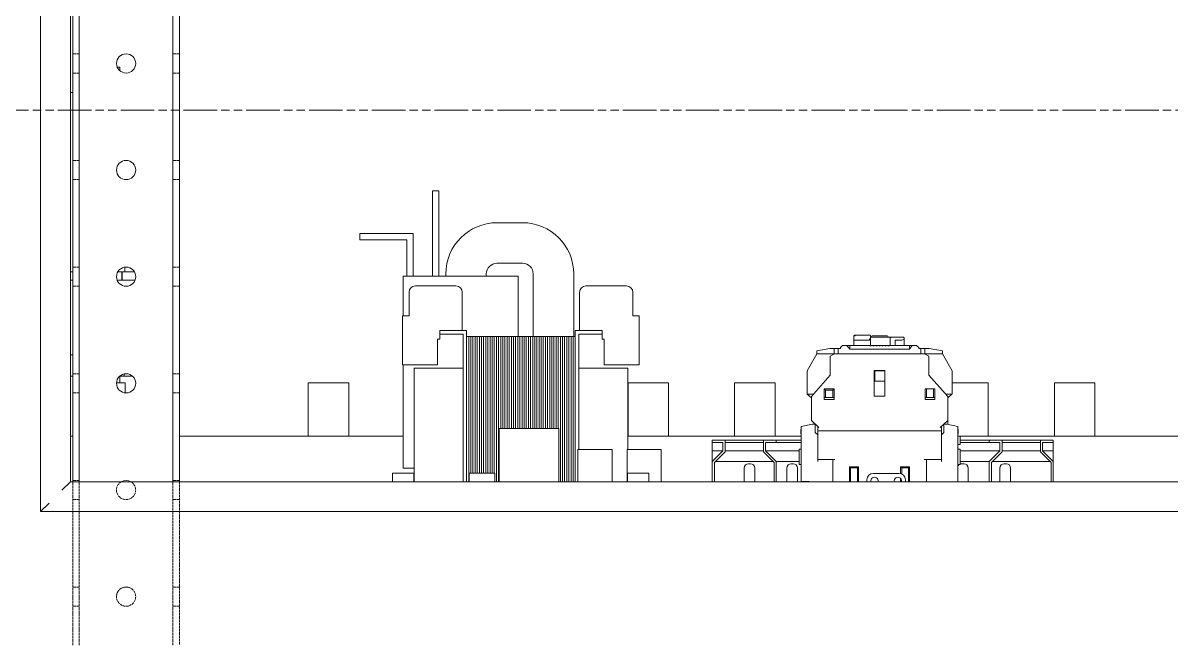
# Model space of a CAD drawing. Header units: millimetres. Extents: x 0 to 5940, y 0 to 4200.
# Drawn here: x 1850 to 2389, y 873 to 1165 of the extents above; entities that cross this region are included whole.
import ezdxf

# ---------------------------------------------------------------- set-up
doc = ezdxf.new("R2010")
doc.units = ezdxf.units.MM
doc.header["$LTSCALE"] = 10
for name, pattern in [('CHAIN', [0.3543, 0.2362, -0.0295, 0.0591, -0.0295]), ('DASHED', [0.2067, 0.1654, -0.0413]), ('DOUBLE_DASH_CHAIN', [1.2403, 0.6614, -0.0827, 0.1654, -0.0827, 0.1654, -0.0827])]:
    doc.linetypes.add(name, pattern=pattern)
doc.layers.add('가려진 것(ISO)', color=2, linetype='DASHED', lineweight=5, true_color=0xffff00)
doc.layers.add('가시적인 것(ISO)', color=3, linetype='Continuous', lineweight=5, true_color=0x00ff00)
doc.layers.add('단면선(ISO)', color=7, linetype='CHAIN', lineweight=5)

# ---------------------------------------------------------------- blocks, each defined once
blk = doc.blocks.new('2dTransSection0')
at = {"layer": '단면선(ISO)', "linetype": 'DOUBLE_DASH_CHAIN', "ltscale": 0.237478}
blk.add_line((171.913, 112.38), (268.978, 112.38), dxfattribs=at)

msp = doc.modelspace()

# ---------------------------------------------------------------- linework, layer by layer
at = {"layer": '가려진 것(ISO)', "ltscale": 0.725689}
for p, q in [((1876.362, 1150.188), (1873.362, 1150.188)), ((1923.362, 1150.188), (1920.362, 1150.188)), ((1876.362, 1141.188), (1873.362, 1141.188)), ((1923.362, 1141.188), (1920.362, 1141.188)), ((1876.362, 1100.188), (1873.362, 1100.188)), ((1923.362, 1100.188), (1920.362, 1100.188)), ((1876.362, 1091.188), (1873.362, 1091.188)), ((1923.362, 1091.188), (1920.362, 1091.188)), ((1876.362, 1050.188), (1873.362, 1050.188)), ((1923.362, 1050.188), (1920.362, 1050.188)), ((1876.362, 1041.188), (1873.362, 1041.188)), ((1923.362, 1041.188), (1920.362, 1041.188)), ((1876.362, 1000.188), (1873.362, 1000.188)), ((1923.362, 1000.188), (1920.362, 1000.188)), ((1876.362, 991.188), (1873.362, 991.188)), ((1923.362, 991.188), (1920.362, 991.188)), ((1876.362, 950.188), (1873.362, 950.188)), ((1923.362, 950.188), (1920.362, 950.188)), ((1876.362, 941.188), (1873.362, 941.188)), ((1923.362, 941.188), (1920.362, 941.188)), ((1876.362, 900.188), (1873.362, 900.188)), ((1923.362, 900.188), (1920.362, 900.188)), ((1876.362, 891.188), (1873.362, 891.188)), ((1923.362, 891.188), (1920.362, 891.188))]:
    msp.add_line(p, q, dxfattribs=at)
at = {"layer": '가려진 것(ISO)', "ltscale": 0.726164}
for p, q in [((1873.362, 872.988), (1873.362, 949.538)), ((1876.362, 872.988), (1876.362, 949.538)), ((1920.362, 872.988), (1920.362, 949.538)), ((1923.362, 949.538), (1923.362, 872.988))]:
    msp.add_line(p, q, dxfattribs=at)
at = {"layer": '가려진 것(ISO)', "ltscale": 0.719943}
msp.add_circle((1898.362, 895.688), 4.5, dxfattribs=at)
at = {"layer": '가려진 것(ISO)', "ltscale": 0.706845}
msp.add_arc((1898.362, 945.688), 4.5, 121.17884, 58.82116, dxfattribs=at)
at = {"layer": '가시적인 것(ISO)'}
for p, q in [((1858.212, 935.538), (1858.212, 2301.838)), ((1872.212, 949.538), (1872.212, 2287.838)), ((1920.362, 949.538), (1920.362, 2287.838)), ((1923.362, 2287.838), (1923.362, 949.538)), ((1873.362, 949.538), (1873.362, 2220.688)), ((1876.362, 949.538), (1876.362, 2220.688)), ((1895.392, 1143.988), (1894.195, 1143.988)), ((1895.392, 1143.988), (1895.392, 1142.307)), ((1872.212, 1131.988), (1873.362, 1131.988)), ((2042.062, 1085.988), (2042.062, 1045.988)), ((2045.062, 1085.988), (2042.062, 1085.988)), ((2045.062, 1045.988), (2045.062, 1085.988)), ((2084.362, 1070.988), (2072.362, 1070.988)), ((2008.062, 1065.988), (2008.062, 1062.988)), ((2033.062, 1065.988), (2008.062, 1065.988)), ((2008.062, 1062.988), (2030.062, 1062.988)), ((2030.062, 1062.988), (2030.062, 1045.988)), ((2033.062, 1045.988), (2033.062, 1065.988)), ((2072.362, 1051.988), (2084.362, 1051.988)), ((1873.362, 1047.988), (1872.212, 1047.988)), ((1897.847, 1047.988), (1894.494, 1047.988)), ((1896.437, 1043.988), (1896.437, 1047.988)), ((1896.487, 1043.988), (1896.487, 1047.988)), ((1897.847, 1050.158), (1897.847, 1047.988)), ((1897.847, 1047.988), (1902.23, 1047.988)), ((2043.362, 1045.988), (2028.362, 1045.988)), ((2028.362, 1045.988), (2028.362, 1027.388)), ((2043.362, 1045.988), (2067.362, 1045.988)), ((2048.362, 1046.988), (2048.362, 1045.988)), ((2067.362, 1045.988), (2067.362, 1046.988)), ((2082.362, 1045.988), (2067.362, 1045.988)), ((2082.362, 1045.988), (2082.362, 1017.588)), ((2089.362, 1046.988), (2089.362, 1017.588)), ((2108.362, 1017.588), (2108.362, 1046.988)), ((1872.212, 1043.988), (1873.362, 1043.988)), ((1894.195, 1043.988), (1902.528, 1043.988)), ((2053.112, 1041.388), (2034.112, 1041.388)), ((2114.112, 1041.388), (2133.112, 1041.388)), ((2031.112, 1038.388), (2031.112, 1027.388)), ((2056.112, 1020.388), (2056.112, 1038.388)), ((2111.112, 1020.388), (2111.112, 1038.388)), ((2136.112, 1038.388), (2136.112, 1027.388)), ((2031.112, 1027.388), (2028.112, 1027.388)), ((2028.112, 1027.388), (2028.112, 1004.388)), ((2136.112, 1027.388), (2139.112, 1027.388)), ((2139.112, 1027.388), (2139.112, 1004.388)), ((2045.512, 1020.388), (2056.112, 1020.388)), ((2045.512, 1016.388), (2045.512, 1020.388)), ((2045.512, 1018.788), (2056.512, 1018.788)), ((2058.112, 1020.388), (2056.112, 1020.388)), ((2056.512, 1018.788), (2056.512, 949.538)), ((2058.112, 1017.588), (2058.112, 1020.388)), ((2109.112, 1017.588), (2109.112, 1020.388)), ((2109.112, 1020.388), (2111.112, 1020.388)), ((2121.712, 1018.788), (2110.712, 1018.788)), ((2110.712, 1018.788), (2110.712, 964.588)), ((2121.712, 1020.388), (2111.112, 1020.388)), ((2121.712, 1016.388), (2121.712, 1020.388)), ((2240.162, 1018.288), (2247.262, 1018.288)), ((2044.512, 1016.388), (2045.512, 1016.388)), ((2044.512, 1004.388), (2044.512, 1016.388)), ((2058.112, 1017.588), (2058.112, 949.538)), ((2059.112, 1017.588), (2058.112, 1017.588)), ((2059.112, 1017.588), (2059.112, 949.538)), ((2060.112, 1017.588), (2059.112, 1017.588)), ((2059.112, 949.538), (2059.112, 1017.588)), ((2060.112, 1017.588), (2060.112, 953.588)), ((2061.112, 1017.588), (2060.112, 1017.588)), ((2060.112, 953.588), (2060.112, 1017.588)), ((2061.112, 1017.588), (2061.112, 953.588)), ((2062.112, 1017.588), (2061.112, 1017.588)), ((2061.112, 953.588), (2061.112, 1017.588)), ((2062.112, 1017.588), (2062.112, 953.588)), ((2063.112, 1017.588), (2062.112, 1017.588)), ((2062.112, 953.588), (2062.112, 1017.588)), ((2063.112, 1017.588), (2063.112, 953.588)), ((2064.112, 1017.588), (2063.112, 1017.588)), ((2063.112, 953.588), (2063.112, 1017.588)), ((2064.112, 1017.588), (2064.112, 953.588)), ((2065.112, 1017.588), (2064.112, 1017.588)), ((2064.112, 953.588), (2064.112, 1017.588)), ((2065.112, 1017.588), (2065.112, 953.588)), ((2066.112, 1017.588), (2065.112, 1017.588)), ((2065.112, 953.588), (2065.112, 1017.588)), ((2066.112, 1017.588), (2066.112, 953.588)), ((2067.112, 1017.588), (2066.112, 1017.588)), ((2066.112, 953.588), (2066.112, 1017.588)), ((2067.112, 1017.588), (2067.112, 953.588)), ((2068.112, 1017.588), (2067.112, 1017.588)), ((2067.112, 953.588), (2067.112, 1017.588)), ((2068.112, 1017.588), (2068.112, 953.588)), ((2069.112, 1017.588), (2068.112, 1017.588)), ((2068.112, 953.588), (2068.112, 1017.588)), ((2069.112, 953.588), (2069.112, 1017.588)), ((2069.113, 1017.588), (2069.113, 953.588)), ((2070.113, 1017.588), (2069.113, 1017.588)), ((2070.113, 1017.588), (2070.113, 953.588)), ((2071.113, 1017.588), (2070.113, 1017.588)), ((2070.113, 953.588), (2070.113, 1017.588)), ((2071.113, 1017.588), (2071.113, 953.588)), ((2072.113, 1017.588), (2071.113, 1017.588)), ((2071.113, 953.588), (2071.113, 1017.588)), ((2072.113, 1017.588), (2072.113, 949.538)), ((2073.113, 1017.588), (2072.113, 1017.588)), ((2072.113, 949.538), (2072.113, 1017.588)), ((2073.113, 1017.588), (2073.113, 949.538)), ((2074.113, 1017.588), (2073.113, 1017.588)), ((2073.113, 949.538), (2073.113, 1017.588)), ((2074.113, 1017.588), (2074.113, 974.588)), ((2075.113, 1017.588), (2074.113, 1017.588)), ((2074.113, 974.588), (2074.113, 1017.588)), ((2075.113, 1017.588), (2075.113, 974.588)), ((2076.113, 1017.588), (2075.113, 1017.588)), ((2075.113, 974.588), (2075.113, 1017.588)), ((2076.113, 1017.588), (2076.113, 974.588)), ((2077.113, 1017.588), (2076.113, 1017.588)), ((2076.113, 974.588), (2076.113, 1017.588)), ((2077.113, 1017.588), (2077.113, 974.588)), ((2078.113, 1017.588), (2077.113, 1017.588)), ((2077.113, 974.588), (2077.113, 1017.588)), ((2078.113, 1017.588), (2078.113, 974.588)), ((2079.113, 1017.588), (2078.113, 1017.588)), ((2078.113, 974.588), (2078.113, 1017.588)), ((2079.113, 1017.588), (2079.113, 974.588)), ((2080.113, 1017.588), (2079.113, 1017.588)), ((2079.113, 974.588), (2079.113, 1017.588)), ((2080.113, 1017.588), (2080.113, 974.588)), ((2081.113, 1017.588), (2080.113, 1017.588)), ((2080.113, 974.588), (2080.113, 1017.588)), ((2081.113, 1017.588), (2081.113, 974.588)), ((2082.113, 1017.588), (2081.113, 1017.588)), ((2081.113, 974.588), (2081.113, 1017.588)), ((2082.113, 1017.588), (2082.113, 974.588)), ((2083.113, 1017.588), (2082.113, 1017.588)), ((2082.113, 974.588), (2082.113, 1017.588)), ((2083.113, 1017.588), (2083.113, 974.588)), ((2084.113, 1017.588), (2083.113, 1017.588)), ((2083.113, 974.588), (2083.113, 1017.588)), ((2084.113, 1017.588), (2084.113, 974.588)), ((2085.113, 1017.588), (2084.113, 1017.588)), ((2084.113, 974.588), (2084.113, 1017.588)), ((2085.113, 1017.588), (2085.113, 974.588)), ((2086.113, 1017.588), (2085.113, 1017.588)), ((2085.113, 974.588), (2085.113, 1017.588)), ((2086.113, 974.588), (2086.113, 1017.588)), ((2086.114, 1017.588), (2086.114, 974.588)), ((2087.114, 1017.588), (2086.114, 1017.588)), ((2087.114, 1017.588), (2087.114, 974.588)), ((2088.114, 1017.588), (2087.114, 1017.588)), ((2087.114, 974.588), (2087.114, 1017.588)), ((2088.114, 1017.588), (2088.114, 974.588)), ((2089.114, 1017.588), (2088.114, 1017.588)), ((2088.114, 974.588), (2088.114, 1017.588)), ((2089.114, 1017.588), (2089.114, 974.588)), ((2090.114, 1017.588), (2089.114, 1017.588)), ((2089.114, 974.588), (2089.114, 1017.588)), ((2090.114, 1017.588), (2090.114, 974.588)), ((2091.114, 1017.588), (2090.114, 1017.588)), ((2090.114, 974.588), (2090.114, 1017.588)), ((2091.114, 1017.588), (2091.114, 974.588)), ((2092.114, 1017.588), (2091.114, 1017.588)), ((2091.114, 974.588), (2091.114, 1017.588)), ((2092.114, 1017.588), (2092.114, 974.588)), ((2093.114, 1017.588), (2092.114, 1017.588)), ((2092.114, 974.588), (2092.114, 1017.588)), ((2093.114, 1017.588), (2093.114, 974.588)), ((2094.114, 1017.588), (2093.114, 1017.588)), ((2093.114, 974.588), (2093.114, 1017.588)), ((2094.114, 1017.588), (2094.114, 974.588)), ((2095.114, 1017.588), (2094.114, 1017.588)), ((2094.114, 974.588), (2094.114, 1017.588)), ((2095.114, 1017.588), (2095.114, 974.588)), ((2096.114, 1017.588), (2095.114, 1017.588)), ((2095.114, 974.588), (2095.114, 1017.588)), ((2096.114, 1017.588), (2096.114, 974.588)), ((2097.114, 1017.588), (2096.114, 1017.588)), ((2096.114, 974.588), (2096.114, 1017.588)), ((2097.114, 1017.588), (2097.114, 974.588)), ((2098.114, 1017.588), (2097.114, 1017.588)), ((2097.114, 974.588), (2097.114, 1017.588)), ((2098.114, 1017.588), (2098.114, 974.588)), ((2099.114, 1017.588), (2098.114, 1017.588)), ((2098.114, 974.588), (2098.114, 1017.588)), ((2099.114, 1017.588), (2099.114, 974.588)), ((2100.114, 1017.588), (2099.114, 1017.588)), ((2099.114, 974.588), (2099.114, 1017.588)), ((2100.114, 1017.588), (2100.114, 974.588)), ((2101.114, 1017.588), (2100.114, 1017.588)), ((2100.114, 974.588), (2100.114, 1017.588)), ((2101.114, 1017.588), (2101.114, 974.588)), ((2102.114, 1017.588), (2101.114, 1017.588)), ((2101.114, 974.588), (2101.114, 1017.588)), ((2102.114, 949.538), (2102.114, 1017.588)), ((2102.115, 1017.588), (2102.115, 949.538)), ((2103.115, 1017.588), (2102.115, 1017.588)), ((2103.115, 1017.588), (2103.115, 949.538)), ((2104.115, 1017.588), (2103.115, 1017.588)), ((2103.115, 949.538), (2103.115, 1017.588)), ((2104.115, 1017.588), (2104.115, 949.538)), ((2105.115, 1017.588), (2104.115, 1017.588)), ((2104.115, 949.538), (2104.115, 1017.588)), ((2105.115, 1017.588), (2105.115, 949.538)), ((2106.115, 1017.588), (2105.115, 1017.588)), ((2105.115, 949.538), (2105.115, 1017.588)), ((2106.115, 1017.588), (2106.115, 949.538)), ((2107.115, 1017.588), (2106.115, 1017.588)), ((2106.115, 949.538), (2106.115, 1017.588)), ((2107.115, 1017.588), (2107.115, 949.538)), ((2108.115, 1017.588), (2107.115, 1017.588)), ((2107.115, 949.538), (2107.115, 1017.588)), ((2108.115, 1017.588), (2108.115, 949.538)), ((2109.115, 1017.588), (2108.115, 1017.588)), ((2108.115, 949.538), (2108.115, 1017.588)), ((2109.115, 949.538), (2109.115, 1017.588)), ((2122.712, 1016.388), (2121.712, 1016.388)), ((2122.712, 1004.388), (2122.712, 1016.388)), ((2234.462, 1013.488), (2233.462, 1012.488)), ((2236.562, 1013.488), (2234.462, 1013.488)), ((2236.562, 1013.488), (2237.852, 1013.488)), ((2236.562, 1013.488), (2236.562, 1013.474)), ((2237.852, 1011.649), (2236.562, 1013.474)), ((2247.362, 1013.488), (2237.852, 1013.488)), ((2237.852, 1013.488), (2237.852, 1011.649)), ((2239.862, 1017.988), (2240.361, 1017.988)), ((2239.862, 1017.988), (2239.862, 1015.888)), ((2239.862, 1013.488), (2239.862, 1015.888)), ((2239.862, 1015.888), (2240.362, 1015.888)), ((2240.362, 1015.888), (2247.062, 1015.888)), ((2247.062, 1015.888), (2247.562, 1016.888)), ((2247.362, 1013.488), (2247.362, 1013.288)), ((2247.362, 1013.288), (2247.962, 1013.288)), ((2247.562, 1017.988), (2247.562, 1016.888)), ((2247.562, 1017.288), (2257.362, 1017.288)), ((2247.562, 1016.888), (2247.562, 1013.488)), ((2247.562, 1013.488), (2247.862, 1013.488)), ((2247.862, 1017.288), (2247.862, 1017.488)), ((2247.862, 1013.288), (2247.862, 1013.488)), ((2247.862, 1013.488), (2247.962, 1013.488)), ((2248.762, 1013.488), (2247.962, 1013.488)), ((2247.962, 1013.488), (2247.962, 1013.288)), ((2248.362, 1017.988), (2255.362, 1017.988)), ((2248.762, 1013.488), (2249.362, 1013.488)), ((2248.762, 1013.488), (2248.762, 1013.288)), ((2248.762, 1013.288), (2249.362, 1013.288)), ((2250.162, 1013.488), (2249.362, 1013.488)), ((2249.362, 1013.488), (2249.362, 1013.288)), ((2250.162, 1013.488), (2250.762, 1013.488)), ((2250.162, 1013.488), (2250.162, 1013.288)), ((2250.162, 1013.288), (2250.762, 1013.288)), ((2251.562, 1013.488), (2250.762, 1013.488)), ((2250.762, 1013.488), (2250.762, 1013.288)), ((2251.562, 1013.488), (2252.162, 1013.488)), ((2251.562, 1013.488), (2251.562, 1013.288)), ((2251.562, 1013.288), (2252.162, 1013.288)), ((2252.962, 1013.488), (2252.162, 1013.488)), ((2252.162, 1013.488), (2252.162, 1013.288)), ((2252.962, 1013.488), (2253.562, 1013.488)), ((2252.962, 1013.488), (2252.962, 1013.288)), ((2252.962, 1013.288), (2253.562, 1013.288)), ((2254.362, 1013.488), (2253.562, 1013.488)), ((2253.562, 1013.488), (2253.562, 1013.288)), ((2254.362, 1013.488), (2254.962, 1013.488)), ((2254.362, 1013.488), (2254.362, 1013.288)), ((2254.362, 1013.288), (2254.962, 1013.288)), ((2255.762, 1013.488), (2254.962, 1013.488)), ((2254.962, 1013.488), (2254.962, 1013.288)), ((2255.762, 1013.488), (2256.362, 1013.488)), ((2255.762, 1013.488), (2255.762, 1013.288)), ((2255.762, 1013.288), (2256.362, 1013.288)), ((2255.862, 1017.488), (2255.862, 1017.288)), ((2265.872, 1013.488), (2256.362, 1013.488)), ((2256.362, 1013.488), (2256.362, 1013.288)), ((2256.862, 1016.788), (2256.862, 1013.488)), ((2257.362, 1017.288), (2263.062, 1017.288)), ((2259.262, 1013.488), (2259.262, 1015.888)), ((2262.362, 1015.888), (2259.262, 1015.888)), ((2262.362, 1015.888), (2263.362, 1016.388)), ((2263.362, 1016.988), (2263.362, 1016.388)), ((2263.362, 1016.388), (2263.362, 1013.488)), ((2265.872, 1013.488), (2267.162, 1013.488)), ((2265.872, 1011.649), (2265.872, 1013.488)), ((2267.162, 1013.474), (2265.872, 1011.649)), ((2269.262, 1013.488), (2267.162, 1013.488)), ((2267.162, 1013.488), (2267.162, 1013.474)), ((2270.262, 1012.488), (2269.262, 1013.488)), ((1872.212, 1008.988), (1873.362, 1008.988)), ((2217.862, 1001.488), (2222.362, 1009.488)), ((2222.362, 1010.895), (2228.562, 1011.988)), ((2222.362, 1010.895), (2222.362, 1009.488)), ((2222.362, 1009.488), (2230.562, 1009.488)), ((2230.562, 1011.988), (2228.562, 1011.988)), ((2230.762, 1009.488), (2228.762, 1008.488)), ((2228.762, 1008.488), (2228.762, 999.488)), ((2232.462, 1011.988), (2230.562, 1011.988)), ((2230.562, 1011.988), (2230.562, 1009.388)), ((2230.762, 1009.488), (2272.962, 1009.488)), ((2232.462, 1011.988), (2232.462, 1009.488)), ((2232.462, 1011.988), (2233.462, 1011.988)), ((2232.462, 1009.488), (2271.262, 1009.488)), ((2233.462, 1012.488), (2233.462, 1011.988)), ((2265.872, 1011.649), (2237.852, 1011.649)), ((2270.262, 1011.988), (2270.262, 1012.488)), ((2270.262, 1011.988), (2271.262, 1011.988)), ((2271.262, 1011.988), (2271.262, 1009.488)), ((2273.162, 1011.988), (2271.262, 1011.988)), ((2274.962, 1008.488), (2272.962, 1009.488)), ((2273.162, 1009.388), (2273.162, 1011.988)), ((2275.162, 1011.988), (2273.162, 1011.988)), ((2281.362, 1009.488), (2273.162, 1009.488)), ((2274.962, 1008.488), (2274.962, 999.488)), ((2275.162, 1011.988), (2281.362, 1010.895)), ((2281.362, 1009.488), (2281.362, 1010.895)), ((2281.362, 1009.488), (2285.862, 1001.488)), ((2028.112, 1004.388), (2044.512, 1004.388)), ((2028.362, 1004.388), (2028.362, 955.988)), ((2033.462, 1002.838), (2033.462, 949.538)), ((2051.462, 1002.838), (2033.462, 1002.838)), ((2051.462, 1002.838), (2056.512, 1002.838)), ((2059.112, 1002.838), (2059.112, 1002.838)), ((2060.112, 1002.838), (2060.112, 1002.838)), ((2061.112, 1002.838), (2061.112, 1002.838)), ((2062.112, 1002.838), (2062.112, 1002.838)), ((2063.112, 1002.838), (2063.112, 1002.838)), ((2064.112, 1002.838), (2064.112, 1002.838)), ((2065.112, 1002.838), (2065.112, 1002.838)), ((2066.112, 1002.838), (2066.112, 1002.838)), ((2067.112, 1002.838), (2067.112, 1002.838)), ((2068.112, 1002.838), (2068.112, 1002.838)), ((2069.112, 1002.838), (2069.113, 1002.838)), ((2070.113, 1002.838), (2070.113, 1002.838)), ((2071.113, 1002.838), (2071.113, 1002.838)), ((2072.113, 1002.838), (2072.113, 1002.838)), ((2073.113, 1002.838), (2073.113, 1002.838)), ((2074.113, 1002.838), (2074.113, 1002.838)), ((2075.113, 1002.838), (2075.113, 1002.838)), ((2076.113, 1002.838), (2076.113, 1002.838)), ((2077.113, 1002.838), (2077.113, 1002.838)), ((2078.113, 1002.838), (2078.113, 1002.838)), ((2079.113, 1002.838), (2079.113, 1002.838)), ((2080.113, 1002.838), (2080.113, 1002.838)), ((2081.113, 1002.838), (2081.113, 1002.838)), ((2082.113, 1002.838), (2082.113, 1002.838)), ((2083.113, 1002.838), (2083.113, 1002.838)), ((2084.113, 1002.838), (2084.113, 1002.838)), ((2085.113, 1002.838), (2085.113, 1002.838)), ((2086.113, 1002.838), (2086.114, 1002.838)), ((2087.114, 1002.838), (2087.114, 1002.838)), ((2088.114, 1002.838), (2088.114, 1002.838)), ((2089.114, 1002.838), (2089.114, 1002.838)), ((2090.114, 1002.838), (2090.114, 1002.838)), ((2091.114, 1002.838), (2091.114, 1002.838)), ((2092.114, 1002.838), (2092.114, 1002.838)), ((2093.114, 1002.838), (2093.114, 1002.838)), ((2094.114, 1002.838), (2094.114, 1002.838)), ((2095.114, 1002.838), (2095.114, 1002.838)), ((2096.114, 1002.838), (2096.114, 1002.838)), ((2097.114, 1002.838), (2097.114, 1002.838)), ((2098.114, 1002.838), (2098.114, 1002.838)), ((2099.114, 1002.838), (2099.114, 1002.838)), ((2100.114, 1002.838), (2100.114, 1002.838)), ((2101.114, 1002.838), (2101.114, 1002.838)), ((2102.114, 1002.838), (2102.115, 1002.838)), ((2103.115, 1002.838), (2103.115, 1002.838)), ((2104.115, 1002.838), (2104.115, 1002.838)), ((2105.115, 1002.838), (2105.115, 1002.838)), ((2106.115, 1002.838), (2106.115, 1002.838)), ((2107.115, 1002.838), (2107.115, 1002.838)), ((2108.115, 1002.838), (2108.115, 1002.838)), ((2110.712, 1002.838), (2115.762, 1002.838)), ((2133.762, 1002.838), (2115.762, 1002.838)), ((2139.112, 1004.388), (2122.712, 1004.388)), ((2133.762, 1002.838), (2133.762, 964.588)), ((1873.362, 998.988), (1872.212, 998.988)), ((1895.302, 998.988), (1897.507, 998.988)), ((1895.362, 995.988), (1895.362, 998.988)), ((1897.507, 998.988), (1897.507, 1000.106)), ((1901.421, 998.988), (1897.507, 998.988)), ((2217.862, 990.688), (2217.862, 1001.488)), ((2219.862, 989.488), (2228.762, 999.488)), ((2249.362, 1001.688), (2249.362, 989.688)), ((2254.362, 1001.688), (2249.362, 1001.688)), ((2249.662, 1001.488), (2253.862, 1001.488)), ((2249.662, 1001.488), (2249.662, 996.688)), ((2249.662, 996.688), (2253.862, 996.688)), ((2253.862, 1001.488), (2254.362, 1001.488)), ((2254.362, 996.688), (2253.862, 996.688)), ((2254.262, 1001.488), (2254.262, 996.688)), ((2254.362, 989.688), (2254.362, 1001.688)), ((2274.962, 999.488), (2283.862, 989.488)), ((2285.862, 1001.488), (2285.862, 990.688)), ((1897.862, 995.988), (1893.872, 995.988)), ((1897.862, 991.216), (1897.862, 995.988)), ((2002.862, 995.988), (1983.862, 995.988)), ((1983.862, 970.988), (1983.862, 995.988)), ((2002.862, 970.988), (2002.862, 995.988)), ((2152.862, 995.988), (2133.862, 995.988)), ((2133.862, 970.988), (2133.862, 995.988)), ((2152.862, 970.988), (2152.862, 995.988)), ((2202.862, 995.988), (2183.862, 995.988)), ((2183.862, 970.988), (2183.862, 995.988)), ((2202.862, 970.988), (2202.862, 995.988)), ((2230.512, 993.088), (2225.912, 993.088)), ((2225.912, 993.088), (2226.512, 992.488)), ((2225.912, 993.088), (2225.912, 988.088)), ((2226.512, 989.088), (2226.512, 992.488)), ((2226.512, 992.488), (2229.912, 992.488)), ((2229.912, 992.488), (2230.512, 993.088)), ((2229.912, 989.088), (2229.912, 992.488)), ((2230.512, 988.088), (2230.512, 993.088)), ((2277.812, 993.088), (2273.212, 993.088)), ((2273.212, 993.088), (2273.212, 988.088)), ((2273.812, 989.088), (2273.812, 993.088)), ((2277.212, 989.088), (2277.212, 993.088)), ((2277.812, 988.088), (2277.812, 993.088)), ((2302.862, 995.988), (2285.862, 995.988)), ((2302.862, 970.988), (2302.862, 995.988)), ((2352.862, 995.988), (2333.862, 995.988)), ((2333.862, 970.988), (2333.862, 995.988)), ((2352.862, 970.988), (2352.862, 995.988)), ((2217.862, 990.688), (2217.973, 990.588)), ((2217.973, 990.588), (2220.841, 990.588)), ((2219.862, 988.888), (2217.973, 990.588)), ((2219.862, 989.488), (2219.862, 978.188)), ((2225.912, 989.088), (2226.512, 989.088)), ((2225.912, 988.088), (2230.512, 988.088)), ((2226.512, 989.088), (2229.912, 989.088)), ((2229.912, 989.088), (2230.512, 989.088)), ((2249.362, 989.688), (2254.362, 989.688)), ((2273.212, 989.088), (2273.812, 989.088)), ((2273.212, 988.088), (2277.812, 988.088)), ((2273.812, 989.088), (2277.212, 989.088)), ((2277.212, 989.088), (2277.812, 989.088)), ((2285.751, 990.588), (2282.883, 990.588)), ((2285.751, 990.588), (2283.862, 988.888)), ((2283.862, 978.188), (2283.862, 989.488)), ((2285.862, 990.688), (2285.751, 990.588)), ((2215.112, 975.488), (2220.362, 976.488)), ((2215.112, 949.538), (2215.112, 975.488)), ((2219.862, 978.188), (2223.362, 975.038)), ((2220.362, 976.488), (2221.162, 976.488)), ((2221.662, 972.688), (2221.662, 976.568)), ((2222.862, 973.488), (2222.862, 975.488)), ((2280.362, 975.038), (2283.862, 978.188)), ((2280.862, 975.488), (2280.862, 973.488)), ((2282.062, 972.688), (2282.062, 976.568)), ((2283.362, 976.488), (2282.562, 976.488)), ((2283.362, 976.488), (2288.612, 975.488)), ((2283.862, 976.393), (2283.862, 978.188)), ((2288.612, 975.488), (2288.612, 949.538)), ((1872.212, 970.988), (1873.362, 970.988)), ((1923.362, 970.988), (2028.362, 970.988)), ((2073.362, 974.588), (2101.362, 974.588)), ((2073.362, 949.538), (2073.362, 974.588)), ((2101.362, 949.538), (2101.362, 974.588)), ((2133.762, 970.988), (2215.112, 970.988)), ((2214.912, 973.963), (2214.912, 973.988)), ((2215.112, 973.988), (2214.912, 973.988)), ((2214.912, 973.963), (2214.912, 973.807)), ((2215.112, 973.963), (2214.912, 973.963)), ((2214.912, 973.807), (2214.912, 973.381)), ((2214.912, 973.381), (2214.912, 973.01)), ((2214.912, 972.449), (2214.912, 972.704)), ((2214.912, 971.988), (2214.912, 972.232)), ((2215.112, 972.232), (2214.912, 972.232)), ((2215.112, 971.988), (2214.912, 971.988)), ((2221.662, 972.688), (2222.862, 971.488)), ((2222.862, 973.488), (2223.362, 973.488)), ((2222.862, 973.488), (2222.862, 959.988)), ((2223.362, 973.488), (2280.362, 973.488)), ((2223.862, 973.488), (2279.862, 973.488)), ((2280.362, 973.488), (2280.862, 973.488)), ((2280.862, 959.988), (2280.862, 973.488)), ((2280.862, 971.488), (2282.062, 972.688)), ((2288.612, 973.988), (2288.812, 973.988)), ((2288.612, 973.743), (2288.812, 973.743)), ((2288.612, 972.012), (2288.812, 972.012)), ((2288.612, 971.988), (2288.812, 971.988)), ((2288.612, 970.988), (2289.712, 970.988)), ((2288.812, 973.988), (2288.812, 973.743)), ((2288.812, 973.526), (2288.812, 973.272)), ((2288.812, 972.595), (2288.812, 972.966)), ((2288.812, 972.168), (2288.812, 972.595)), ((2288.812, 972.012), (2288.812, 972.168)), ((2288.812, 972.012), (2288.812, 971.988)), ((2289.712, 970.988), (2289.712, 966.988)), ((2289.712, 970.988), (2393.362, 970.988)), ((2110.362, 964.588), (2126.362, 964.588)), ((2110.362, 949.538), (2110.362, 964.588)), ((2126.362, 949.538), (2126.362, 964.588)), ((2133.462, 964.588), (2149.462, 964.588)), ((2133.462, 949.538), (2133.462, 964.588)), ((2149.462, 949.538), (2149.462, 964.588)), ((2173.362, 967.988), (2173.362, 968.988)), ((2173.362, 968.988), (2179.362, 968.988)), ((2178.362, 967.988), (2173.362, 967.988)), ((2173.362, 967.988), (2173.362, 963.988)), ((2178.362, 963.988), (2178.362, 967.988)), ((2179.362, 968.988), (2179.362, 963.574)), ((2197.362, 968.988), (2179.362, 968.988)), ((2197.362, 967.988), (2179.362, 967.988)), ((2197.362, 963.574), (2197.362, 968.988)), ((2197.362, 968.988), (2203.362, 968.988)), ((2203.362, 967.988), (2198.362, 967.988)), ((2198.362, 967.988), (2198.362, 963.988)), ((2203.362, 968.988), (2203.362, 967.988)), ((2215.112, 968.988), (2203.362, 968.988)), ((2215.112, 967.988), (2203.362, 967.988)), ((2214.112, 957.688), (2214.112, 964.888)), ((2215.112, 964.888), (2214.112, 964.888)), ((2288.612, 966.988), (2289.712, 966.988)), ((2288.612, 964.888), (2289.712, 964.888)), ((2303.362, 968.988), (2289.712, 968.988)), ((2303.362, 967.988), (2289.712, 967.988)), ((2289.712, 964.888), (2289.712, 957.688)), ((2303.362, 967.988), (2303.362, 968.988)), ((2303.362, 968.988), (2309.362, 968.988)), ((2308.362, 967.988), (2303.362, 967.988)), ((2308.362, 963.988), (2308.362, 967.988)), ((2309.362, 968.988), (2309.362, 963.574)), ((2327.362, 968.988), (2309.362, 968.988)), ((2327.362, 967.988), (2309.362, 967.988)), ((2327.362, 963.574), (2327.362, 968.988)), ((2327.362, 968.988), (2333.362, 968.988)), ((2333.362, 967.988), (2328.362, 967.988)), ((2328.362, 967.988), (2328.362, 963.988)), ((2333.362, 968.988), (2333.362, 967.988)), ((2333.362, 963.988), (2333.362, 967.988)), ((2173.362, 958.988), (2178.362, 963.988)), ((2173.362, 963.988), (2173.362, 958.988)), ((2178.362, 963.988), (2173.362, 963.988)), ((2173.362, 949.538), (2173.362, 958.988)), ((2179.362, 963.574), (2174.362, 958.574)), ((2201.948, 958.988), (2174.776, 958.988)), ((2197.362, 963.988), (2179.362, 963.988)), ((2202.362, 958.574), (2197.362, 963.574)), ((2198.362, 963.988), (2203.362, 958.988)), ((2214.112, 963.988), (2198.362, 963.988)), ((2203.362, 958.988), (2203.362, 949.538)), ((2214.112, 958.988), (2203.362, 958.988)), ((2222.862, 958.988), (2222.862, 959.988)), ((2222.862, 959.988), (2223.862, 959.988)), ((2223.862, 959.988), (2230.862, 959.988)), ((2229.862, 949.538), (2229.862, 959.988)), ((2272.862, 959.988), (2279.862, 959.988)), ((2273.862, 959.988), (2273.862, 949.538)), ((2279.862, 959.988), (2280.862, 959.988)), ((2280.862, 959.988), (2280.862, 958.988)), ((2308.362, 963.988), (2289.712, 963.988)), ((2303.362, 958.988), (2289.712, 958.988)), ((2303.362, 958.988), (2308.362, 963.988)), ((2303.362, 949.538), (2303.362, 958.988)), ((2309.362, 963.574), (2304.362, 958.574)), ((2331.948, 958.988), (2304.776, 958.988)), ((2327.362, 963.988), (2309.362, 963.988)), ((2332.362, 958.574), (2327.362, 963.574)), ((2328.362, 963.988), (2333.362, 958.988)), ((2333.362, 963.988), (2328.362, 963.988)), ((2333.362, 958.988), (2333.362, 963.988)), ((2333.362, 958.988), (2333.362, 949.538)), ((2023.362, 953.588), (2033.362, 953.588)), ((2023.362, 949.538), (2023.362, 953.588)), ((2028.362, 955.988), (2033.462, 955.988)), ((2033.362, 949.538), (2033.362, 953.588)), ((2059.362, 953.588), (2071.362, 953.588)), ((2059.362, 949.538), (2059.362, 953.588)), ((2071.362, 949.538), (2071.362, 953.588)), ((2133.662, 953.588), (2143.662, 953.588)), ((2133.662, 949.538), (2133.662, 953.588)), ((2143.662, 949.538), (2143.662, 953.588)), ((2174.362, 958.574), (2174.362, 949.538)), ((2188.362, 949.538), (2188.362, 955.988)), ((2190.362, 957.988), (2191.362, 957.988)), ((2193.362, 955.988), (2193.362, 949.538)), ((2202.362, 949.538), (2202.362, 958.574)), ((2208.362, 949.538), (2208.362, 955.988)), ((2210.362, 957.988), (2211.362, 957.988)), ((2213.362, 955.988), (2213.362, 949.538)), ((2215.112, 957.688), (2214.112, 957.688)), ((2237.762, 949.538), (2237.762, 956.588)), ((2237.762, 956.588), (2241.962, 956.588)), ((2238.262, 956.088), (2237.762, 956.588)), ((2238.262, 949.538), (2238.262, 956.088)), ((2238.262, 956.088), (2241.462, 956.088)), ((2241.462, 956.088), (2241.962, 956.588)), ((2241.462, 956.088), (2241.462, 949.538)), ((2241.962, 956.588), (2241.962, 949.538)), ((2260.962, 953.488), (2248.962, 953.488)), ((2261.762, 953.379), (2261.762, 956.588)), ((2261.762, 956.588), (2265.962, 956.588)), ((2262.262, 956.088), (2261.762, 956.588)), ((2262.262, 956.088), (2265.462, 956.088)), ((2262.262, 953.191), (2262.262, 956.088)), ((2265.462, 956.088), (2265.962, 956.588)), ((2265.462, 956.088), (2265.462, 949.538)), ((2265.962, 956.588), (2265.962, 949.538)), ((2288.612, 957.688), (2289.712, 957.688)), ((2290.362, 957.988), (2291.362, 957.988)), ((2293.362, 955.988), (2293.362, 949.538)), ((2304.362, 958.574), (2304.362, 949.538)), ((2308.362, 949.538), (2308.362, 955.988)), ((2310.362, 957.988), (2311.362, 957.988)), ((2313.362, 955.988), (2313.362, 949.538)), ((2332.362, 949.538), (2332.362, 958.574)), ((1872.212, 949.538), (1868.212, 945.538)), ((2510.512, 949.538), (1872.212, 949.538)), ((2218.412, 949.688), (2215.612, 949.688)), ((2245.962, 950.488), (2245.962, 949.538)), ((2261.762, 949.538), (2261.762, 951.083)), ((2263.962, 949.538), (2263.962, 950.488)), ((1862.212, 939.538), (1858.212, 935.538)), ((2524.512, 935.538), (1858.212, 935.538))]:
    msp.add_line(p, q, dxfattribs=at)
for centre in [(1898.362, 1145.688), (1898.362, 1095.688), (1898.362, 1045.688), (1898.362, 995.688)]:
    msp.add_circle(centre, 4.5, dxfattribs=at)
for centre, radius, start, end in [((2072.362, 1046.988), 24, 90, 180), ((2084.362, 1046.988), 24, 0, 90), ((2072.362, 1046.988), 5, 90, 180), ((2084.362, 1046.988), 5, 0, 90), ((2034.112, 1038.388), 3, 90, 180), ((2053.112, 1038.388), 3, 0, 90), ((2114.112, 1038.388), 3, 90, 180), ((2133.112, 1038.388), 3, 0, 90), ((2248.362, 1017.488), 0.5, 90, 180), ((2255.362, 1017.488), 0.5, 0, 90), ((2263.062, 1016.988), 0.3, 0, 90), ((2221.162, 976.988), 0.5, 270, 320.56889), ((2282.562, 976.988), 0.5, 219.43111, 270), ((2190.362, 955.988), 2, 90, 180), ((2191.362, 955.988), 2, 0, 90), ((2210.362, 955.988), 2, 90, 180), ((2211.362, 955.988), 2, 0, 90), ((2248.962, 950.488), 3, 90, 180), ((2260.962, 950.488), 3, 0, 90), ((2290.362, 955.988), 2, 121.78833, 151.04498), ((2290.362, 955.988), 2, 90, 108.96557), ((2291.362, 955.988), 2, 0, 90), ((2310.362, 955.988), 2, 90, 180), ((2311.362, 955.988), 2, 0, 90), ((1898.362, 945.688), 4.5, 58.82116, 121.17884), ((2215.612, 949.188), 0.5, 90, 135.573), ((2218.412, 949.188), 0.5, 44.427, 90), ((2249.462, 949.988), 1.7, 344.65052, 195.34948), ((2260.462, 949.988), 1.7, 344.65052, 195.34948)]:
    msp.add_arc(centre, radius, start, end, dxfattribs=at)
msp.add_ellipse((2257.362, 1016.788), major_axis=(0.5, 0), ratio=0.9999853, start_param=1.5707881, end_param=3.1416679, dxfattribs=at)
for points, knots in [([(2240.162, 1018.288), (2240.147, 1018.288), (2240.133, 1018.287), (2240.118, 1018.285), (2240.104, 1018.283), (2240.09, 1018.279), (2240.077, 1018.276), (2240.064, 1018.272), (2240.051, 1018.267), (2240.038, 1018.261), (2240.026, 1018.255), (2240.014, 1018.249), (2240.003, 1018.242), (2239.992, 1018.235), (2239.981, 1018.227), (2239.971, 1018.219), (2239.961, 1018.211), (2239.952, 1018.202), (2239.943, 1018.193), (2239.935, 1018.184), (2239.927, 1018.174), (2239.919, 1018.164), (2239.912, 1018.154), (2239.905, 1018.143), (2239.898, 1018.131), (2239.892, 1018.12), (2239.887, 1018.108), (2239.882, 1018.096), (2239.878, 1018.084), (2239.874, 1018.072), (2239.871, 1018.06), (2239.868, 1018.048), (2239.865, 1018.035), (2239.864, 1018.023), (2239.863, 1018.011), (2239.862, 1017.999), (2239.862, 1017.988)], [0, 0, 0, 0, 0.08333333, 0.08333333, 0.08333333, 0.16666667, 0.16666667, 0.16666667, 0.25, 0.25, 0.25, 0.33333333, 0.33333333, 0.33333333, 0.41666667, 0.41666667, 0.41666667, 0.5, 0.5, 0.5, 0.58333333, 0.58333333, 0.58333333, 0.66666667, 0.66666667, 0.66666667, 0.75, 0.75, 0.75, 0.83333333, 0.83333333, 0.83333333, 0.91666667, 0.91666667, 0.91666667, 1, 1, 1, 1]), ([(2240.162, 1018.288), (2240.172, 1018.287), (2240.181, 1018.286), (2240.19, 1018.285), (2240.198, 1018.283), (2240.205, 1018.281), (2240.212, 1018.278), (2240.214, 1018.277), (2240.216, 1018.277), (2240.218, 1018.276), (2240.219, 1018.275), (2240.22, 1018.275), (2240.221, 1018.274), (2240.229, 1018.271), (2240.236, 1018.267), (2240.243, 1018.262), (2240.245, 1018.261), (2240.247, 1018.26), (2240.248, 1018.258), (2240.25, 1018.257), (2240.252, 1018.256), (2240.254, 1018.254), (2240.257, 1018.252), (2240.26, 1018.25), (2240.262, 1018.247), (2240.264, 1018.246), (2240.265, 1018.245), (2240.267, 1018.243), (2240.269, 1018.241), (2240.271, 1018.24), (2240.273, 1018.238), (2240.274, 1018.236), (2240.276, 1018.234), (2240.277, 1018.233), (2240.281, 1018.229), (2240.284, 1018.225), (2240.288, 1018.221), (2240.29, 1018.218), (2240.292, 1018.215), (2240.294, 1018.213), (2240.298, 1018.207), (2240.302, 1018.202), (2240.306, 1018.196), (2240.308, 1018.192), (2240.311, 1018.188), (2240.313, 1018.184), (2240.316, 1018.179), (2240.319, 1018.173), (2240.322, 1018.167), (2240.323, 1018.166), (2240.324, 1018.164), (2240.324, 1018.163), (2240.326, 1018.16), (2240.327, 1018.156), (2240.329, 1018.152), (2240.331, 1018.147), (2240.334, 1018.141), (2240.336, 1018.135), (2240.337, 1018.134), (2240.337, 1018.132), (2240.338, 1018.13), (2240.339, 1018.126), (2240.341, 1018.121), (2240.342, 1018.117), (2240.344, 1018.112), (2240.346, 1018.106), (2240.347, 1018.101), (2240.349, 1018.094), (2240.351, 1018.086), (2240.352, 1018.079), (2240.353, 1018.074), (2240.354, 1018.07), (2240.355, 1018.065), (2240.357, 1018.057), (2240.358, 1018.049), (2240.359, 1018.041), (2240.359, 1018.037), (2240.36, 1018.033), (2240.36, 1018.029), (2240.36, 1018.024), (2240.361, 1018.019), (2240.361, 1018.013), (2240.361, 1018.01), (2240.361, 1018.006), (2240.362, 1018.003), (2240.362, 1017.998), (2240.362, 1017.993), (2240.362, 1017.988)], [0, 0, 0, 0, 0.08333333, 0.08333333, 0.08333333, 0.14899491, 0.14899491, 0.14899491, 0.16666667, 0.16666667, 0.16666667, 0.17796534, 0.17796534, 0.17796534, 0.25, 0.25, 0.25, 0.26713852, 0.26713852, 0.26713852, 0.28612738, 0.28612738, 0.28612738, 0.317474, 0.317474, 0.317474, 0.33333333, 0.33333333, 0.33333333, 0.35606955, 0.35606955, 0.35606955, 0.37476106, 0.37476106, 0.37476106, 0.41666667, 0.41666667, 0.41666667, 0.44522179, 0.44522179, 0.44522179, 0.5, 0.5, 0.5, 0.53406215, 0.53406215, 0.53406215, 0.58333333, 0.58333333, 0.58333333, 0.59443458, 0.59443458, 0.59443458, 0.62305435, 0.62305435, 0.62305435, 0.66666667, 0.66666667, 0.66666667, 0.6794553, 0.6794553, 0.6794553, 0.71226518, 0.71226518, 0.71226518, 0.75, 0.75, 0.75, 0.80096892, 0.80096892, 0.80096892, 0.83333333, 0.83333333, 0.83333333, 0.89125956, 0.89125956, 0.89125956, 0.91666667, 0.91666667, 0.91666667, 0.95004037, 0.95004037, 0.95004037, 0.97132015, 0.97132015, 0.97132015, 0.999667, 0.999667, 0.999667, 0.999667]), ([(2247.262, 1018.288), (2247.277, 1018.288), (2247.291, 1018.287), (2247.32, 1018.282), (2247.334, 1018.279), (2247.36, 1018.271), (2247.373, 1018.267), (2247.398, 1018.255), (2247.41, 1018.249), (2247.432, 1018.235), (2247.443, 1018.227), (2247.463, 1018.211), (2247.472, 1018.202), (2247.489, 1018.184), (2247.497, 1018.174), (2247.512, 1018.154), (2247.519, 1018.143), (2247.531, 1018.12), (2247.537, 1018.109), (2247.546, 1018.084), (2247.55, 1018.072), (2247.556, 1018.048), (2247.558, 1018.036), (2247.561, 1018.011), (2247.562, 1017.999), (2247.562, 1017.988)], [0, 0, 0, 0, 0.0833333, 0.0833333, 0.1666667, 0.1666667, 0.25, 0.25, 0.3333333, 0.3333333, 0.4166667, 0.4166667, 0.5, 0.5, 0.5833333, 0.5833333, 0.6666667, 0.6666667, 0.75, 0.75, 0.8333333, 0.8333333, 0.9166667, 0.9166667, 1, 1, 1, 1]), ([(2214.912, 972.232), (2214.912, 972.261), (2214.912, 972.289), (2214.912, 972.314), (2214.912, 972.34), (2214.912, 972.363), (2214.912, 972.385), (2214.912, 972.408), (2214.912, 972.429), (2214.912, 972.449)], [0, 0, 0, 0, 0.3333333, 0.3333333, 0.3333333, 0.6666667, 0.6666667, 0.6666667, 1, 1, 1, 1]), ([(2288.812, 973.743), (2288.812, 973.685), (2288.812, 973.635), (2288.812, 973.59), (2288.812, 973.568), (2288.812, 973.546), (2288.812, 973.526)], [0, 0, 0, 0, 0.6666667, 0.6666667, 0.6666667, 1, 1, 1, 1])]:
    msp.add_open_spline(points, degree=3, knots=knots, dxfattribs=at)
for points in [[(2214.912, 972.704), (2214.912, 972.807), (2214.912, 972.908), (2214.912, 973.01)], [(2288.812, 973.272), (2288.812, 973.169), (2288.812, 973.067), (2288.812, 972.966)]]:
    msp.add_open_spline(points, degree=3, dxfattribs=at)

# ---------------------------------------------------------------- block references
at = {"layer": '단면선(ISO)', "xscale": 10, "yscale": 10, "zscale": 10}
msp.add_blockref('2dTransSection0', (0, 0), dxfattribs=at)

doc.saveas('drawing.dxf')
